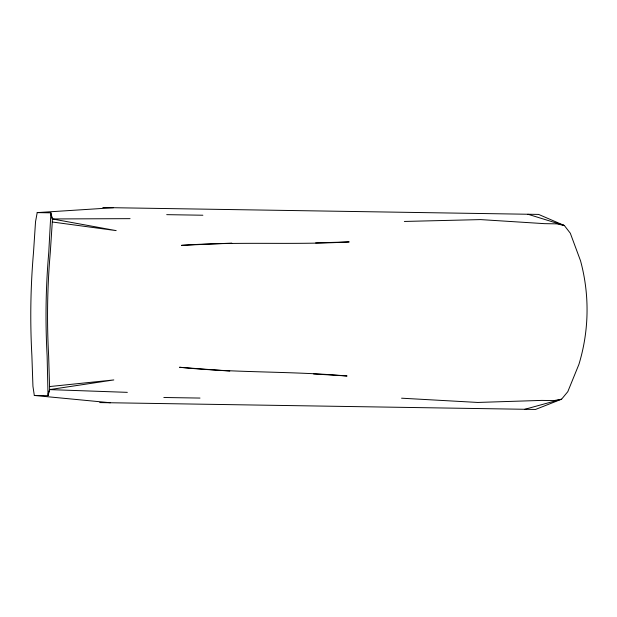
<?xml version="1.0" encoding="UTF-8"?>
<svg xmlns="http://www.w3.org/2000/svg" width="617" height="617" viewBox="0 0 617 617"><rect width="100%" height="100%" fill="white"/><g stroke="black" fill="none" stroke-linecap="round" stroke-linejoin="round"><path stroke-width="0.93" d="M34.313 395.458L48.033 395.674L47.131 356.032A732.541 732.541 0 0 1 48.766 252.422L50.91 212.826L37.197 212.61L35.531 221.727L33.526 252.183A732.541 732.541 0 0 0 31.891 355.793L32.94 386.288L34.313 395.458L110.404 402.754M48.033 395.674L49.653 389.605L48.65 356.055A518.735 366.807 -89.1 0 1 50.285 252.446L52.291 221.997L52.337 218.95L50.91 212.826M48.057 394.132L49.653 389.605L113.813 379.941L49.699 386.55M524.851 409.279L561.593 399.191L567.802 391.672L578.9 364.416A187.136 187.136 0 0 0 580.535 260.798L570.301 233.203L564.324 225.49L538.595 214.415L102.815 207.551M37.197 212.61L113.482 207.721M231.799 243.113L181.467 245.365C237.306 241.316 293.283 245.165 349.176 241.91L315.626 242.905M404.359 221.449L480.597 219.598L544.541 223.655L556.735 223.848L564.324 225.49L527.928 214.246M50.887 214.361L52.337 218.95L130.071 218.649M166.713 214.654L202.87 215.225M229.786 371.102L179.547 367.262C235.231 373.077 291.301 370.987 347.062 376L313.559 373.948M163.829 397.495L199.993 398.065M99.738 402.585L535.517 409.449L561.593 399.191L553.95 400.595L541.757 400.402L477.712 402.446L401.574 398.196M49.653 389.605L127.333 392.35M52.291 221.997L116.166 230.619L52.337 218.95"/></g></svg>
